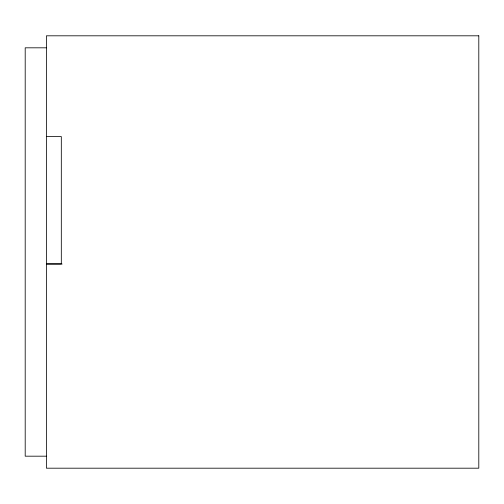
<?xml version="1.0" encoding="UTF-8"?>
<svg xmlns="http://www.w3.org/2000/svg" width="504" height="504" viewBox="0 0 504 504"><rect width="100%" height="100%" fill="white"/><g stroke="black" fill="none" stroke-linecap="round" stroke-linejoin="round"><path stroke-width="0.76" d="M46.418 47.817L25.2 47.817L25.2 456.183L46.418 456.183M46.418 136.578L61.312 136.578L61.312 263.894L46.418 263.894M46.418 264.033L62.124 264.033M478.8 35.809L46.418 35.809L46.418 468.191L478.8 468.191L478.8 35.809"/></g></svg>
